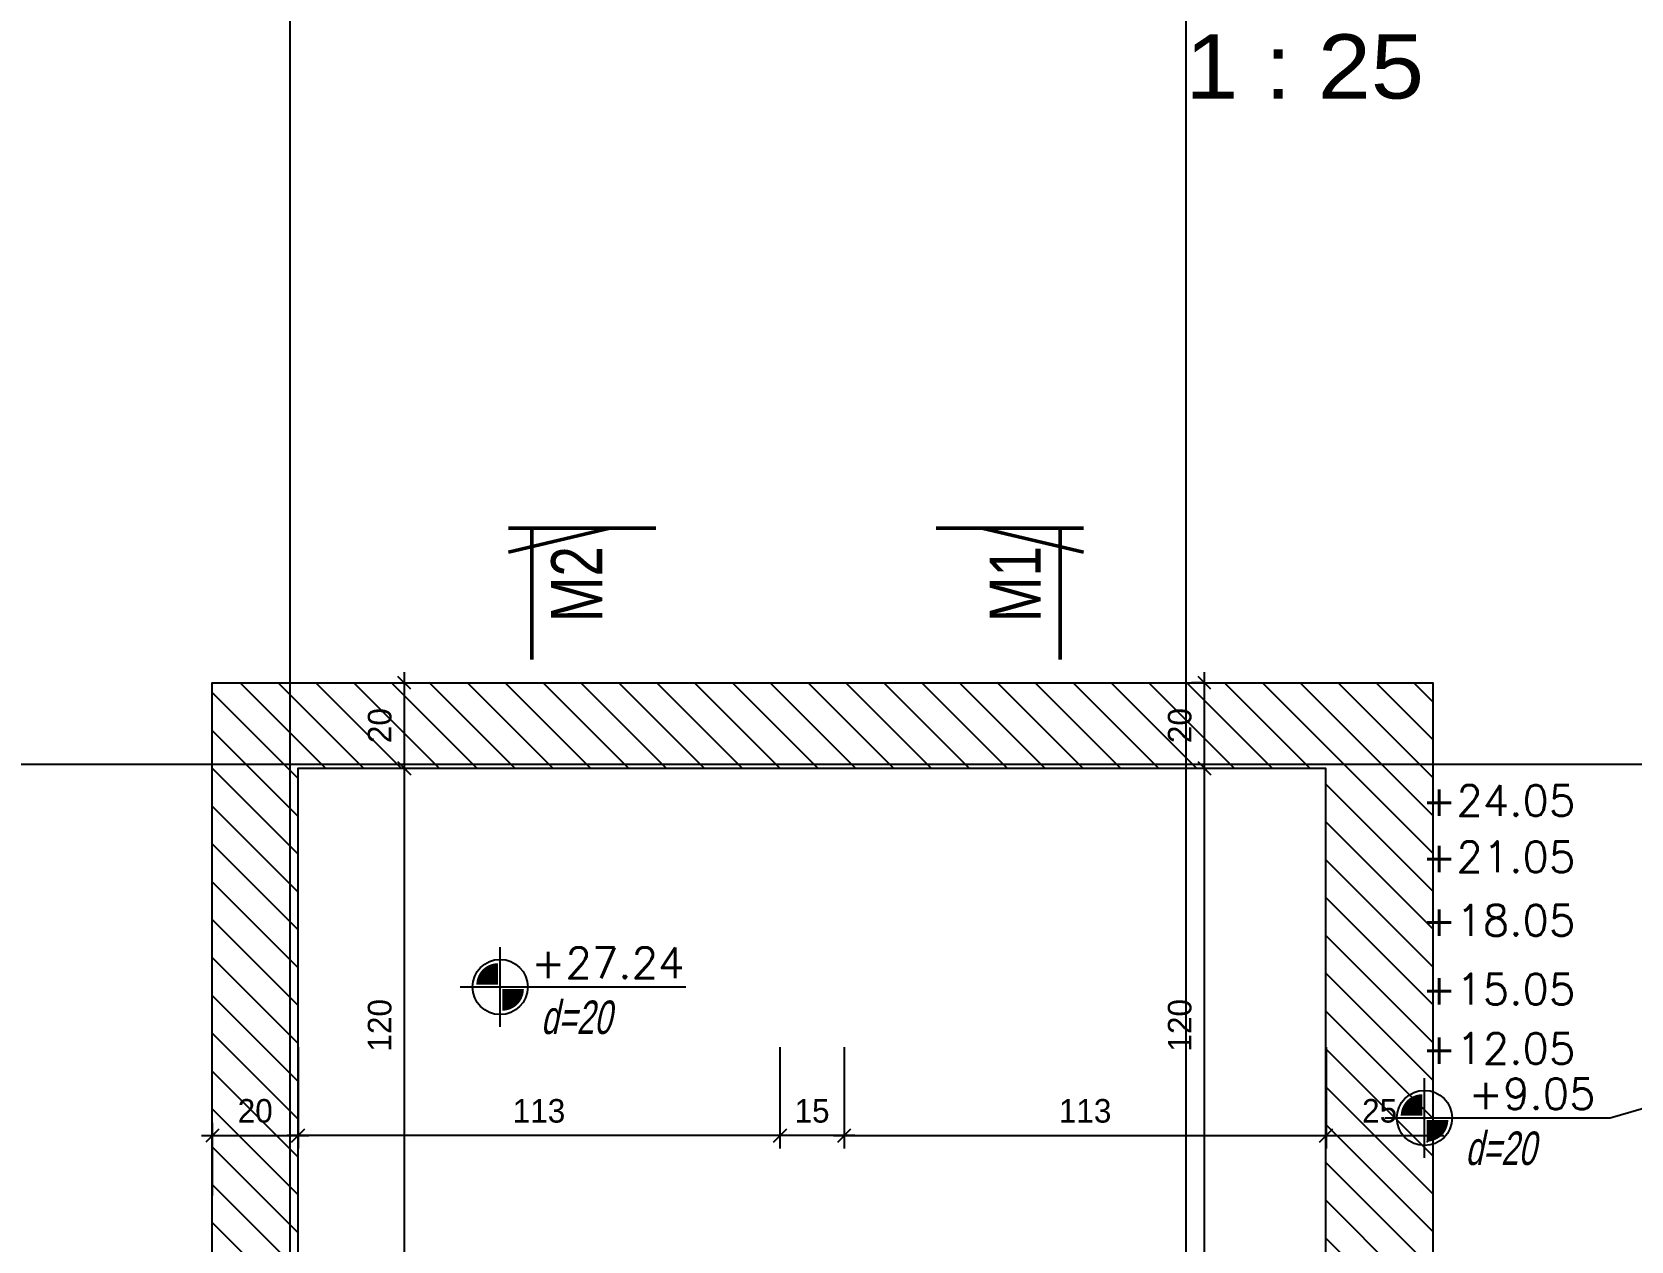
# Model space of a CAD drawing. Header units: inches. Extents: x -5298 to 11252, y 8210 to 22495.
# Drawn here: x 9782.9 to 10156.2, y 12053.1 to 12335.5 of the extents above; entities that cross this region are included whole.
import ezdxf
from ezdxf.enums import TextEntityAlignment as Align

# ---------------------------------------------------------------- set-up
doc = ezdxf.new("R2010")
doc.units = ezdxf.units.IN
doc.header["$LTSCALE"] = 11
doc.header["$MEASUREMENT"] = 0
doc.linetypes.add('DASHDOT2', pattern=[0.5, 0.25, -0.125, 0, -0.125])
doc.linetypes.add('DASHED2', pattern=[0.375, 0.25, -0.125])
doc.layers.get('Defpoints').update_dxf_attribs({"color": 40})
for name, color, linetype in [('BEAM', 3, 'Continuous'), ('D7', 2, 'Continuous'), ('dim-50-v', 2, 'Continuous'), ('ENG_beton nifsak', 4, 'Continuous'), ('ENG_beton ole', 3, 'DASHED2'), ('ENG_level', 1, 'DASHDOT2'), ('HATCH', 8, 'Continuous'), ('otm', 3, 'Continuous')]:
    doc.layers.add(name, color=color, linetype=linetype)
doc.layers.add('W', color=1, linetype='Continuous', lineweight=50)
doc.styles.add('AA', font='hebtxt', dxfattribs={"width": 0.8, "oblique": 8})
doc.styles.add('AD', font='oron')
doc.styles.add('HEBTXT', font='hebtxt-weld.shx')
doc.styles.add('ROMANS', font='romans')
doc.dimstyles.new('25', dxfattribs={"dimtxt": 5.5, "dimasz": 3, "dimexe": 3, "dimexo": 6, "dimgap": 3, "dimtad": 1, "dimdec": 0, "dimrnd": 0.5, "dimtxsty": 'HEBTXT', "dimblk1": 'OBLIQUE', "dimblk2": 'OBLIQUE', "dimsah": 1, "dimcen": 1, "dimdle": 2.5, "dimclre": 9, "dimclrt": 3, "dimazin": 3, "dimtfac": 1, "dimtdec": 0, "dimtix": 1, "dimtmove": 2, "dimatfit": 3, "dimldrblk": 'OBLIQUE'})

# ---------------------------------------------------------------- blocks, each defined once
blk = doc.blocks.new('_OBLIQUE')
at = {"color": 0, "linetype": 'ByBlock'}
blk.add_line((-0.5, -0.5), (0.5, 0.5), dxfattribs=at)
blk = doc.blocks.new('*D286')
at = {"layer": 'Defpoints', "color": 0, "linetype": 'Continuous', "transparency": 16777216}
for p in [(10085.04, 12104.44, 0), (10110.04, 12077.76), (10110.04, 12057.76)]:
    blk.add_point(p, dxfattribs=at)
at = {"layer": 'dim-50-v', "color": 9, "linetype": 'Continuous', "lineweight": -2, "transparency": 16777216}
for p, q in [((10085.04, 12098.44), (10085.04, 12074.76)), ((10110.04, 12063.76), (10110.04, 12080.76))]:
    blk.add_line(p, q, dxfattribs=at)
at = {"layer": 'dim-50-v', "color": 0, "linetype": 'Continuous', "lineweight": -2, "transparency": 16777216}
blk.add_line((10082.54, 12077.76), (10112.54, 12077.76), dxfattribs=at)
at = {"layer": 'dim-50-v', "color": 0, "linetype": 'Continuous', "lineweight": -2, "transparency": 16777216, "xscale": 3, "yscale": 3, "zscale": 3, "rotation": 180}
blk.add_blockref('_OBLIQUE', (10085.04, 12077.76), dxfattribs=at)
at = {"layer": 'dim-50-v', "color": 0, "linetype": 'Continuous', "lineweight": -2, "transparency": 16777216, "xscale": 3, "yscale": 3, "zscale": 3}
blk.add_blockref('_OBLIQUE', (10110.04, 12077.76), dxfattribs=at)
at = {"layer": 'dim-50-v', "color": 3, "linetype": 'Continuous', "transparency": 16777216, "insert": (10097.54, 12083.51), "char_height": 5.5, "attachment_point": 5, "style": 'HEBTXT'}
blk.add_mtext('\\A1;25', dxfattribs=at)
blk = doc.blocks.new('*D287')
at = {"layer": 'Defpoints', "color": 0, "linetype": 'Continuous', "transparency": 16777216}
for p in [(9972.54, 12104.44, 0), (10085.04, 12104.44, 0), (10085.04, 12077.76)]:
    blk.add_point(p, dxfattribs=at)
at = {"layer": 'dim-50-v', "color": 9, "linetype": 'Continuous', "lineweight": -2, "transparency": 16777216}
for p, q in [((9972.54, 12098.44), (9972.54, 12074.76)), ((10085.04, 12098.44), (10085.04, 12074.76))]:
    blk.add_line(p, q, dxfattribs=at)
at = {"layer": 'dim-50-v', "color": 0, "linetype": 'Continuous', "lineweight": -2, "transparency": 16777216}
blk.add_line((9970.04, 12077.76), (10087.54, 12077.76), dxfattribs=at)
at = {"layer": 'dim-50-v', "color": 0, "linetype": 'Continuous', "lineweight": -2, "transparency": 16777216, "xscale": 3, "yscale": 3, "zscale": 3, "rotation": 180}
blk.add_blockref('_OBLIQUE', (9972.54, 12077.76), dxfattribs=at)
at = {"layer": 'dim-50-v', "color": 0, "linetype": 'Continuous', "lineweight": -2, "transparency": 16777216, "xscale": 3, "yscale": 3, "zscale": 3}
blk.add_blockref('_OBLIQUE', (10085.04, 12077.76), dxfattribs=at)
at = {"layer": 'dim-50-v', "color": 3, "linetype": 'Continuous', "transparency": 16777216, "insert": (10028.79, 12083.51), "char_height": 5.5, "attachment_point": 5, "style": 'HEBTXT'}
blk.add_mtext('\\A1;113', dxfattribs=at)
blk = doc.blocks.new('*D288')
at = {"layer": 'Defpoints', "color": 0, "linetype": 'Continuous', "transparency": 16777216}
for p in [(9845.04, 12104.44, 0), (9845.04, 12077.76), (9825.04, 12057.76)]:
    blk.add_point(p, dxfattribs=at)
at = {"layer": 'dim-50-v', "color": 9, "linetype": 'Continuous', "lineweight": -2, "transparency": 16777216}
for p, q in [((9845.04, 12098.44), (9845.04, 12074.76)), ((9825.04, 12063.76), (9825.04, 12080.76))]:
    blk.add_line(p, q, dxfattribs=at)
at = {"layer": 'dim-50-v', "color": 0, "linetype": 'Continuous', "lineweight": -2, "transparency": 16777216}
blk.add_line((9822.54, 12077.76), (9847.54, 12077.76), dxfattribs=at)
at = {"layer": 'dim-50-v', "color": 0, "linetype": 'Continuous', "lineweight": -2, "transparency": 16777216, "xscale": 3, "yscale": 3, "zscale": 3, "rotation": 180}
blk.add_blockref('_OBLIQUE', (9825.04, 12077.76), dxfattribs=at)
at = {"layer": 'dim-50-v', "color": 0, "linetype": 'Continuous', "lineweight": -2, "transparency": 16777216, "xscale": 3, "yscale": 3, "zscale": 3}
blk.add_blockref('_OBLIQUE', (9845.04, 12077.76), dxfattribs=at)
at = {"layer": 'dim-50-v', "color": 3, "linetype": 'Continuous', "transparency": 16777216, "insert": (9835.04, 12083.51), "char_height": 5.5, "attachment_point": 5, "style": 'HEBTXT'}
blk.add_mtext('\\A1;20', dxfattribs=at)
blk = doc.blocks.new('*D289')
at = {"layer": 'Defpoints', "color": 0, "linetype": 'Continuous', "transparency": 16777216}
for p in [(9957.54, 12104.44, 0), (9972.54, 12104.44, 0), (9957.54, 12077.76)]:
    blk.add_point(p, dxfattribs=at)
at = {"layer": 'dim-50-v', "color": 9, "linetype": 'Continuous', "lineweight": -2, "transparency": 16777216}
for p, q in [((9957.54, 12098.44), (9957.54, 12074.76)), ((9972.54, 12098.44), (9972.54, 12074.76))]:
    blk.add_line(p, q, dxfattribs=at)
at = {"layer": 'dim-50-v', "color": 0, "linetype": 'Continuous', "lineweight": -2, "transparency": 16777216}
blk.add_line((9975.04, 12077.76), (9955.04, 12077.76), dxfattribs=at)
at = {"layer": 'dim-50-v', "color": 0, "linetype": 'Continuous', "lineweight": -2, "transparency": 16777216, "xscale": 3, "yscale": 3, "zscale": 3, "rotation": 180}
blk.add_blockref('_OBLIQUE', (9957.54, 12077.76), dxfattribs=at)
at = {"layer": 'dim-50-v', "color": 0, "linetype": 'Continuous', "lineweight": -2, "transparency": 16777216, "xscale": 3, "yscale": 3, "zscale": 3}
blk.add_blockref('_OBLIQUE', (9972.54, 12077.76), dxfattribs=at)
at = {"layer": 'dim-50-v', "color": 3, "linetype": 'Continuous', "transparency": 16777216, "insert": (9965.04, 12083.51), "char_height": 5.5, "attachment_point": 5, "style": 'HEBTXT'}
blk.add_mtext('\\A1;15', dxfattribs=at)
blk = doc.blocks.new('*D290')
at = {"layer": 'Defpoints', "color": 0, "linetype": 'Continuous', "transparency": 16777216}
for p in [(9845.04, 12104.44, 0), (9957.54, 12104.44, 0), (9845.04, 12077.76)]:
    blk.add_point(p, dxfattribs=at)
at = {"layer": 'dim-50-v', "color": 9, "linetype": 'Continuous', "lineweight": -2, "transparency": 16777216}
for p, q in [((9845.04, 12098.44), (9845.04, 12074.76)), ((9957.54, 12098.44), (9957.54, 12074.76))]:
    blk.add_line(p, q, dxfattribs=at)
at = {"layer": 'dim-50-v', "color": 0, "linetype": 'Continuous', "lineweight": -2, "transparency": 16777216}
blk.add_line((9960.04, 12077.76), (9842.54, 12077.76), dxfattribs=at)
at = {"layer": 'dim-50-v', "color": 0, "linetype": 'Continuous', "lineweight": -2, "transparency": 16777216, "xscale": 3, "yscale": 3, "zscale": 3, "rotation": 180}
blk.add_blockref('_OBLIQUE', (9845.04, 12077.76), dxfattribs=at)
at = {"layer": 'dim-50-v', "color": 0, "linetype": 'Continuous', "lineweight": -2, "transparency": 16777216, "xscale": 3, "yscale": 3, "zscale": 3}
blk.add_blockref('_OBLIQUE', (9957.54, 12077.76), dxfattribs=at)
at = {"layer": 'dim-50-v', "color": 3, "linetype": 'Continuous', "transparency": 16777216, "insert": (9901.29, 12083.51), "char_height": 5.5, "attachment_point": 5, "style": 'HEBTXT'}
blk.add_mtext('\\A1;113', dxfattribs=at)
blk = doc.blocks.new('*D291')
at = {"layer": 'Defpoints', "color": 0, "linetype": 'Continuous', "transparency": 16777216}
for p in [(10056.65, 12163.52), (10070.57, 12163.52), (10072.16, 12043.52)]:
    blk.add_point(p, dxfattribs=at)
at = {"layer": 'dim-50-v', "color": 0, "linetype": 'Continuous', "lineweight": -2, "transparency": 16777216}
blk.add_line((10056.65, 12041.02), (10056.65, 12166.02), dxfattribs=at)
at = {"layer": 'dim-50-v', "color": 9, "linetype": 'Continuous', "lineweight": -2, "transparency": 16777216}
for p, q in [((10064.57, 12163.52), (10053.65, 12163.52)), ((10066.16, 12043.52), (10053.65, 12043.52))]:
    blk.add_line(p, q, dxfattribs=at)
at = {"layer": 'dim-50-v', "color": 0, "linetype": 'Continuous', "lineweight": -2, "transparency": 16777216, "xscale": 3, "yscale": 3, "zscale": 3}
for p, rotation in [((10056.65, 12163.52), 90), ((10056.65, 12043.52), 270)]:
    blk.add_blockref('_OBLIQUE', p, dxfattribs=dict(at, rotation=rotation))
at = {"layer": 'dim-50-v', "color": 3, "linetype": 'Continuous', "transparency": 16777216, "insert": (10050.9, 12103.52), "char_height": 5.5, "attachment_point": 5, "rotation": 90, "style": 'HEBTXT'}
blk.add_mtext('\\A1;120', dxfattribs=at)
blk = doc.blocks.new('*D292')
at = {"layer": 'Defpoints', "color": 0, "linetype": 'Continuous', "transparency": 16777216}
for p in [(9869.87, 12163.52), (9873.73, 12163.52, 0), (9869.87, 12043.52)]:
    blk.add_point(p, dxfattribs=at)
at = {"layer": 'dim-50-v', "color": 0, "linetype": 'Continuous', "lineweight": -2, "transparency": 16777216}
blk.add_line((9869.87, 12041.02), (9869.87, 12166.02), dxfattribs=at)
at = {"layer": 'dim-50-v', "color": 9, "linetype": 'Continuous', "lineweight": -2, "transparency": 16777216}
for p, q in [((9867.73, 12163.52), (9866.87, 12163.52)), ((9875.87, 12043.52), (9872.87, 12043.52))]:
    blk.add_line(p, q, dxfattribs=at)
at = {"layer": 'dim-50-v', "color": 0, "linetype": 'Continuous', "lineweight": -2, "transparency": 16777216, "xscale": 3, "yscale": 3, "zscale": 3}
for p, rotation in [((9869.87, 12163.52), 90), ((9869.87, 12043.52), 270)]:
    blk.add_blockref('_OBLIQUE', p, dxfattribs=dict(at, rotation=rotation))
at = {"layer": 'dim-50-v', "color": 3, "linetype": 'Continuous', "transparency": 16777216, "insert": (9864.12, 12103.52), "char_height": 5.5, "attachment_point": 5, "rotation": 90, "style": 'HEBTXT'}
blk.add_mtext('\\A1;120', dxfattribs=at)
blk = doc.blocks.new('*D247')
at = {"layer": 'Defpoints', "color": 0, "linetype": 'Continuous', "transparency": 16777216}
for p in [(9869.87, 12183.52, 0), (9869.87, 12183.52), (9896.69, 12163.52, 0)]:
    blk.add_point(p, dxfattribs=at)
at = {"layer": 'dim-50-v', "color": 0, "linetype": 'Continuous', "lineweight": -2, "transparency": 16777216}
blk.add_line((9869.87, 12161.02), (9869.87, 12186.02), dxfattribs=at)
at = {"layer": 'dim-50-v', "color": 9, "linetype": 'Continuous', "lineweight": -2, "transparency": 16777216}
for p, q in [((9863.87, 12183.52), (9866.87, 12183.52)), ((9890.69, 12163.52), (9866.87, 12163.52))]:
    blk.add_line(p, q, dxfattribs=at)
at = {"layer": 'dim-50-v', "color": 0, "linetype": 'Continuous', "lineweight": -2, "transparency": 16777216, "xscale": 3, "yscale": 3, "zscale": 3}
for p, rotation in [((9869.87, 12183.52), 90), ((9869.87, 12163.52), 270)]:
    blk.add_blockref('_OBLIQUE', p, dxfattribs=dict(at, rotation=rotation))
at = {"layer": 'dim-50-v', "color": 3, "linetype": 'Continuous', "transparency": 16777216, "insert": (9864.12, 12173.52), "char_height": 5.5, "attachment_point": 5, "rotation": 90, "style": 'HEBTXT'}
blk.add_mtext('\\A1;20', dxfattribs=at)
blk = doc.blocks.new('*D295')
at = {"layer": 'Defpoints', "color": 0, "linetype": 'Continuous', "transparency": 16777216}
for p in [(10056.65, 12183.52), (10062, 12183.52, 0), (10083.48, 12163.52, 0)]:
    blk.add_point(p, dxfattribs=at)
at = {"layer": 'dim-50-v', "color": 0, "linetype": 'Continuous', "lineweight": -2, "transparency": 16777216}
blk.add_line((10056.65, 12161.02), (10056.65, 12186.02), dxfattribs=at)
at = {"layer": 'dim-50-v', "color": 9, "linetype": 'Continuous', "lineweight": -2, "transparency": 16777216}
for p, q in [((10056, 12183.52), (10053.65, 12183.52)), ((10077.48, 12163.52), (10053.65, 12163.52))]:
    blk.add_line(p, q, dxfattribs=at)
at = {"layer": 'dim-50-v', "color": 0, "linetype": 'Continuous', "lineweight": -2, "transparency": 16777216, "xscale": 3, "yscale": 3, "zscale": 3}
for p, rotation in [((10056.65, 12183.52), 90), ((10056.65, 12163.52), 270)]:
    blk.add_blockref('_OBLIQUE', p, dxfattribs=dict(at, rotation=rotation))
at = {"layer": 'dim-50-v', "color": 3, "linetype": 'Continuous', "transparency": 16777216, "insert": (10050.9, 12173.52), "char_height": 5.5, "attachment_point": 5, "rotation": 90, "style": 'HEBTXT'}
blk.add_mtext('\\A1;20', dxfattribs=at)
blk = doc.blocks.new('awetry')
at = {"layer": 'BEAM', "color": 2, "linetype": 'Continuous', "elevation": 0}
blk.add_lwpolyline([(8665.28, 11878.44), (8685.27, 11878.44), (8685.27, 11773.14), (8665.28, 11773.14)], close=True, dxfattribs=at)
at = {"layer": 'ENG_beton nifsak', "ltscale": 5}
for p in [(8812.78, 12133.14, 0), (8812.78, 12101.64, 0)]:
    blk.add_line(p, (8812.78, 11909.14, 0), dxfattribs=at)
at = {"layer": 'ENG_beton nifsak', "ltscale": 5, "elevation": 0}
for points in [[(8685.27, 11878.44), (8665.28, 11878.44), (8665.28, 12273.14), (8950.28, 12273.14), (8950.28, 11743.14), (8665.28, 11743.14), (8665.28, 11773.14), (8685.28, 11773.14), (8685.28, 11763.14), (8925.28, 11763.14), (8925.28, 12253.14), (8685.28, 12253.14)], [(8817.78, 11904.14), (8792.78, 11904.14), (8792.78, 12138.14), (8817.78, 12138.14)], [(8812.78, 11909.14), (8797.78, 11909.14), (8797.78, 12133.14), (8812.78, 12133.14)]]:
    blk.add_lwpolyline(points, close=True, dxfattribs=at)
blk = doc.blocks.new('PL')
at = {"linetype": 'ByBlock'}
for p, q in [((0, -0.258), (0, 0.258)), ((-0.258, 0), (1.204, 0))]:
    blk.add_line(p, q, dxfattribs=at)
at = {"color": 4, "const_width": 0.14}
for points in [[(-0.014, 0.084, 0.414214), (-0.084, 0.014, 1)], [(0.014, -0.084, 0.414214), (0.084, -0.014, 1)]]:
    blk.add_lwpolyline(points, format="xyb", dxfattribs=at)
at = {"linetype": 'ByBlock'}
blk.add_circle((0, 0), 0.179, dxfattribs=at)
at = {"style": 'ROMANS'}
blk.add_attdef('LEVEL', text='', height=0.2, dxfattribs=at).set_placement((0.698, 0.157), align=Align.MIDDLE)

msp = doc.modelspace()

# ---------------------------------------------------------------- hatches: boundary and pattern name
at = {"layer": 'HATCH', "linetype": 'Continuous', "transparency": 33554687}
h = msp.add_hatch(dxfattribs=at)
h.set_pattern_fill('ANSI31', color=256, scale=50, angle=270)
h.set_pattern_definition([(315, (1515.685, 691.535), (4.4194174, 4.4194174), [])])
h.paths.add_polyline_path([(9824.988, 11653.519), (10109.988, 11653.519), (10109.988, 12183.519), (9824.988, 12183.519), (9824.988, 11788.902), (9845.04, 11788.902), (9844.988, 12163.519), (10084.988, 12163.519), (10084.988, 11673.519), (9844.988, 11673.519), (9845.04, 11683.904), (9824.988, 11683.904)])
h.paths.add_polyline_path([(9864.778, 11628.859), (9864.778, 11640.513), (9856.528, 11640.513), (9856.528, 11628.859)], flags=9)

# ---------------------------------------------------------------- linework, layer by layer
at = {"layer": 'BEAM', "color": 5}
for p, q in [((9843.191, 11503.269), (9843.191, 17785.198)), ((10052.371, 11503.269), (10052.371, 17785.198)), ((6496.312, 12164.525), (10470.731, 12164.525))]:
    msp.add_line(p, q, dxfattribs=at)
at = {"layer": 'BEAM', "color": 2, "linetype": 'Continuous', "elevation": 0}
msp.add_lwpolyline([(10151.375, 12081.885), (10248.629, 12110.204)], dxfattribs=at)
at = {"layer": 'ENG_beton ole', "ltscale": 2, "elevation": 0}
msp.add_lwpolyline([(9845.04, 11788.902), (9824.988, 11788.902), (9824.988, 12183.519), (10109.988, 12183.519), (10109.988, 11653.519), (9824.988, 11653.519), (9824.988, 11683.904), (9845.04, 11683.904), (9844.988, 11673.519), (10084.988, 11673.519), (10084.988, 12163.519), (9844.988, 12163.519)], close=True, dxfattribs=at)
at = {"layer": 'W'}
for p, q in [((9917.868, 12219.646, 0), (9894.197, 12214.053, 0)), ((9894.197, 12219.646, 0), (9917.868, 12219.646, 0)), ((10004.71, 12219.646, 0), (10028.381, 12214.053, 0)), ((10028.381, 12219.646, 0), (10004.71, 12219.646, 0))]:
    msp.add_line(p, q, dxfattribs=at)
at = {"layer": 'W', "elevation": 0}
for points in [[(9899.607, 12188.977), (9899.607, 12219.646), (9928.574, 12219.646)], [(10022.97, 12188.977), (10022.97, 12219.646), (9994.004, 12219.646)]]:
    msp.add_lwpolyline(points, dxfattribs=at)

# ---------------------------------------------------------------- block references
at = {"layer": 'BEAM', "linetype": 'Continuous'}
msp.add_blockref('awetry', (1159.706, -89.618, 0), dxfattribs=at)
at = {"layer": 'D7', "xscale": 36, "yscale": 36, "zscale": 36}
for p, values in [((9892.216, 12112.475, 0), {'LEVEL': '+27.24'}), ((10108.018, 12081.885, 0), {'LEVEL': '+9.05'})]:
    msp.add_blockref('PL', p, dxfattribs=at).add_auto_attribs(values)

# ---------------------------------------------------------------- texts
at = {"layer": 'D7', "style": 'AA', "oblique": 12, "width": 0.7}
for p in [(9901.749, 12101.502, 0), (10117.55, 12070.912, 0)]:
    msp.add_text('d=20', height=7.8, dxfattribs=at).set_placement(p)
at = {"layer": 'ENG_level', "color": 1, "style": 'HEBTXT', "width": 1.11}
msp.add_text('1 : 25', height=15, rotation=360, dxfattribs=at).set_placement((10080.043, 12327.469, 0), align=Align.MIDDLE)
at = {"layer": 'otm', "color": 1, "style": 'ROMANS'}
for s, p in [('+24.05', (10107.438, 12152.409, 0)), ('+21.05', (10107.438, 12139.273, 0)), ('+18.05', (10107.438, 12124.434, 0)), ('+15.05', (10107.438, 12108.378, 0)), ('+12.05', (10107.438, 12094.512, 0))]:
    msp.add_text(s, height=7.2, dxfattribs=at).set_placement(p)
at = {"layer": 'W', "style": 'AD', "width": 0.8}
for s, p in [('M2', (9916.085, 12197.669, 0)), ('M1', (10018.446, 12197.669, 0))]:
    msp.add_text(s, height=11.9529, rotation=90, dxfattribs=at).set_placement(p)

# ---------------------------------------------------------------- dimensions: what is measured, and where the dimension line sits
at = {"layer": 'dim-50-v', "linetype": 'Continuous'}
for base, p1, p2, angle, picture, middle in [((9869.865, 12183.519, 0), (9896.695, 12163.521, 0), (9869.867, 12183.519, 0), 90, '*D247', (9864.115, 12173.52, 0)), ((10056.651, 12183.519, 0), (10083.481, 12163.521, 0), (10062, 12183.519, 0), 90, '*D295', (10050.901, 12173.52, 0)), ((9869.865, 12163.519, 0), (9869.865, 12043.519, 0), (9873.726, 12163.519, 0), 90, '*D292', (9864.115, 12103.519, 0)), ((10056.651, 12163.521, 0), (10072.158, 12043.519, 0), (10070.565, 12163.521, 0), 90, '*D291', (10050.901, 12103.52, 0)), ((9845.04, 12077.76, 0), (9825.04, 12057.76, 0), (9845.04, 12104.441, 0), 180, '*D288', (9835.04, 12083.51, 0)), ((9845.04, 12077.76, 0), (9957.544, 12104.441, 0), (9845.04, 12104.441, 0), 180, '*D290', (9901.292, 12083.51, 0)), ((9957.544, 12077.76, 0), (9972.544, 12104.441, 0), (9957.544, 12104.441, 0), 180, '*D289', (9965.044, 12083.51, 0)), ((10085.044355, 12077.760016, 0.000255), (9972.544356, 12104.440597, 0.000256), (10085.044355, 12104.440597, 0.000255), 180, '*D287', (10028.794355, 12083.510016, 0.000255)), ((10110.04, 12077.76, 0), (10085.044, 12104.441, 0), (10110.04, 12057.76, 0), 180, '*D286', (10097.542, 12083.51, 0))]:
    dim = msp.add_linear_dim(base=base, p1=p1, p2=p2, angle=angle, dimstyle='25', dxfattribs=at)
    dim.commit()
    dim.dimension.update_dxf_attribs({"geometry": picture, "text_midpoint": middle})

doc.saveas('drawing.dxf')
